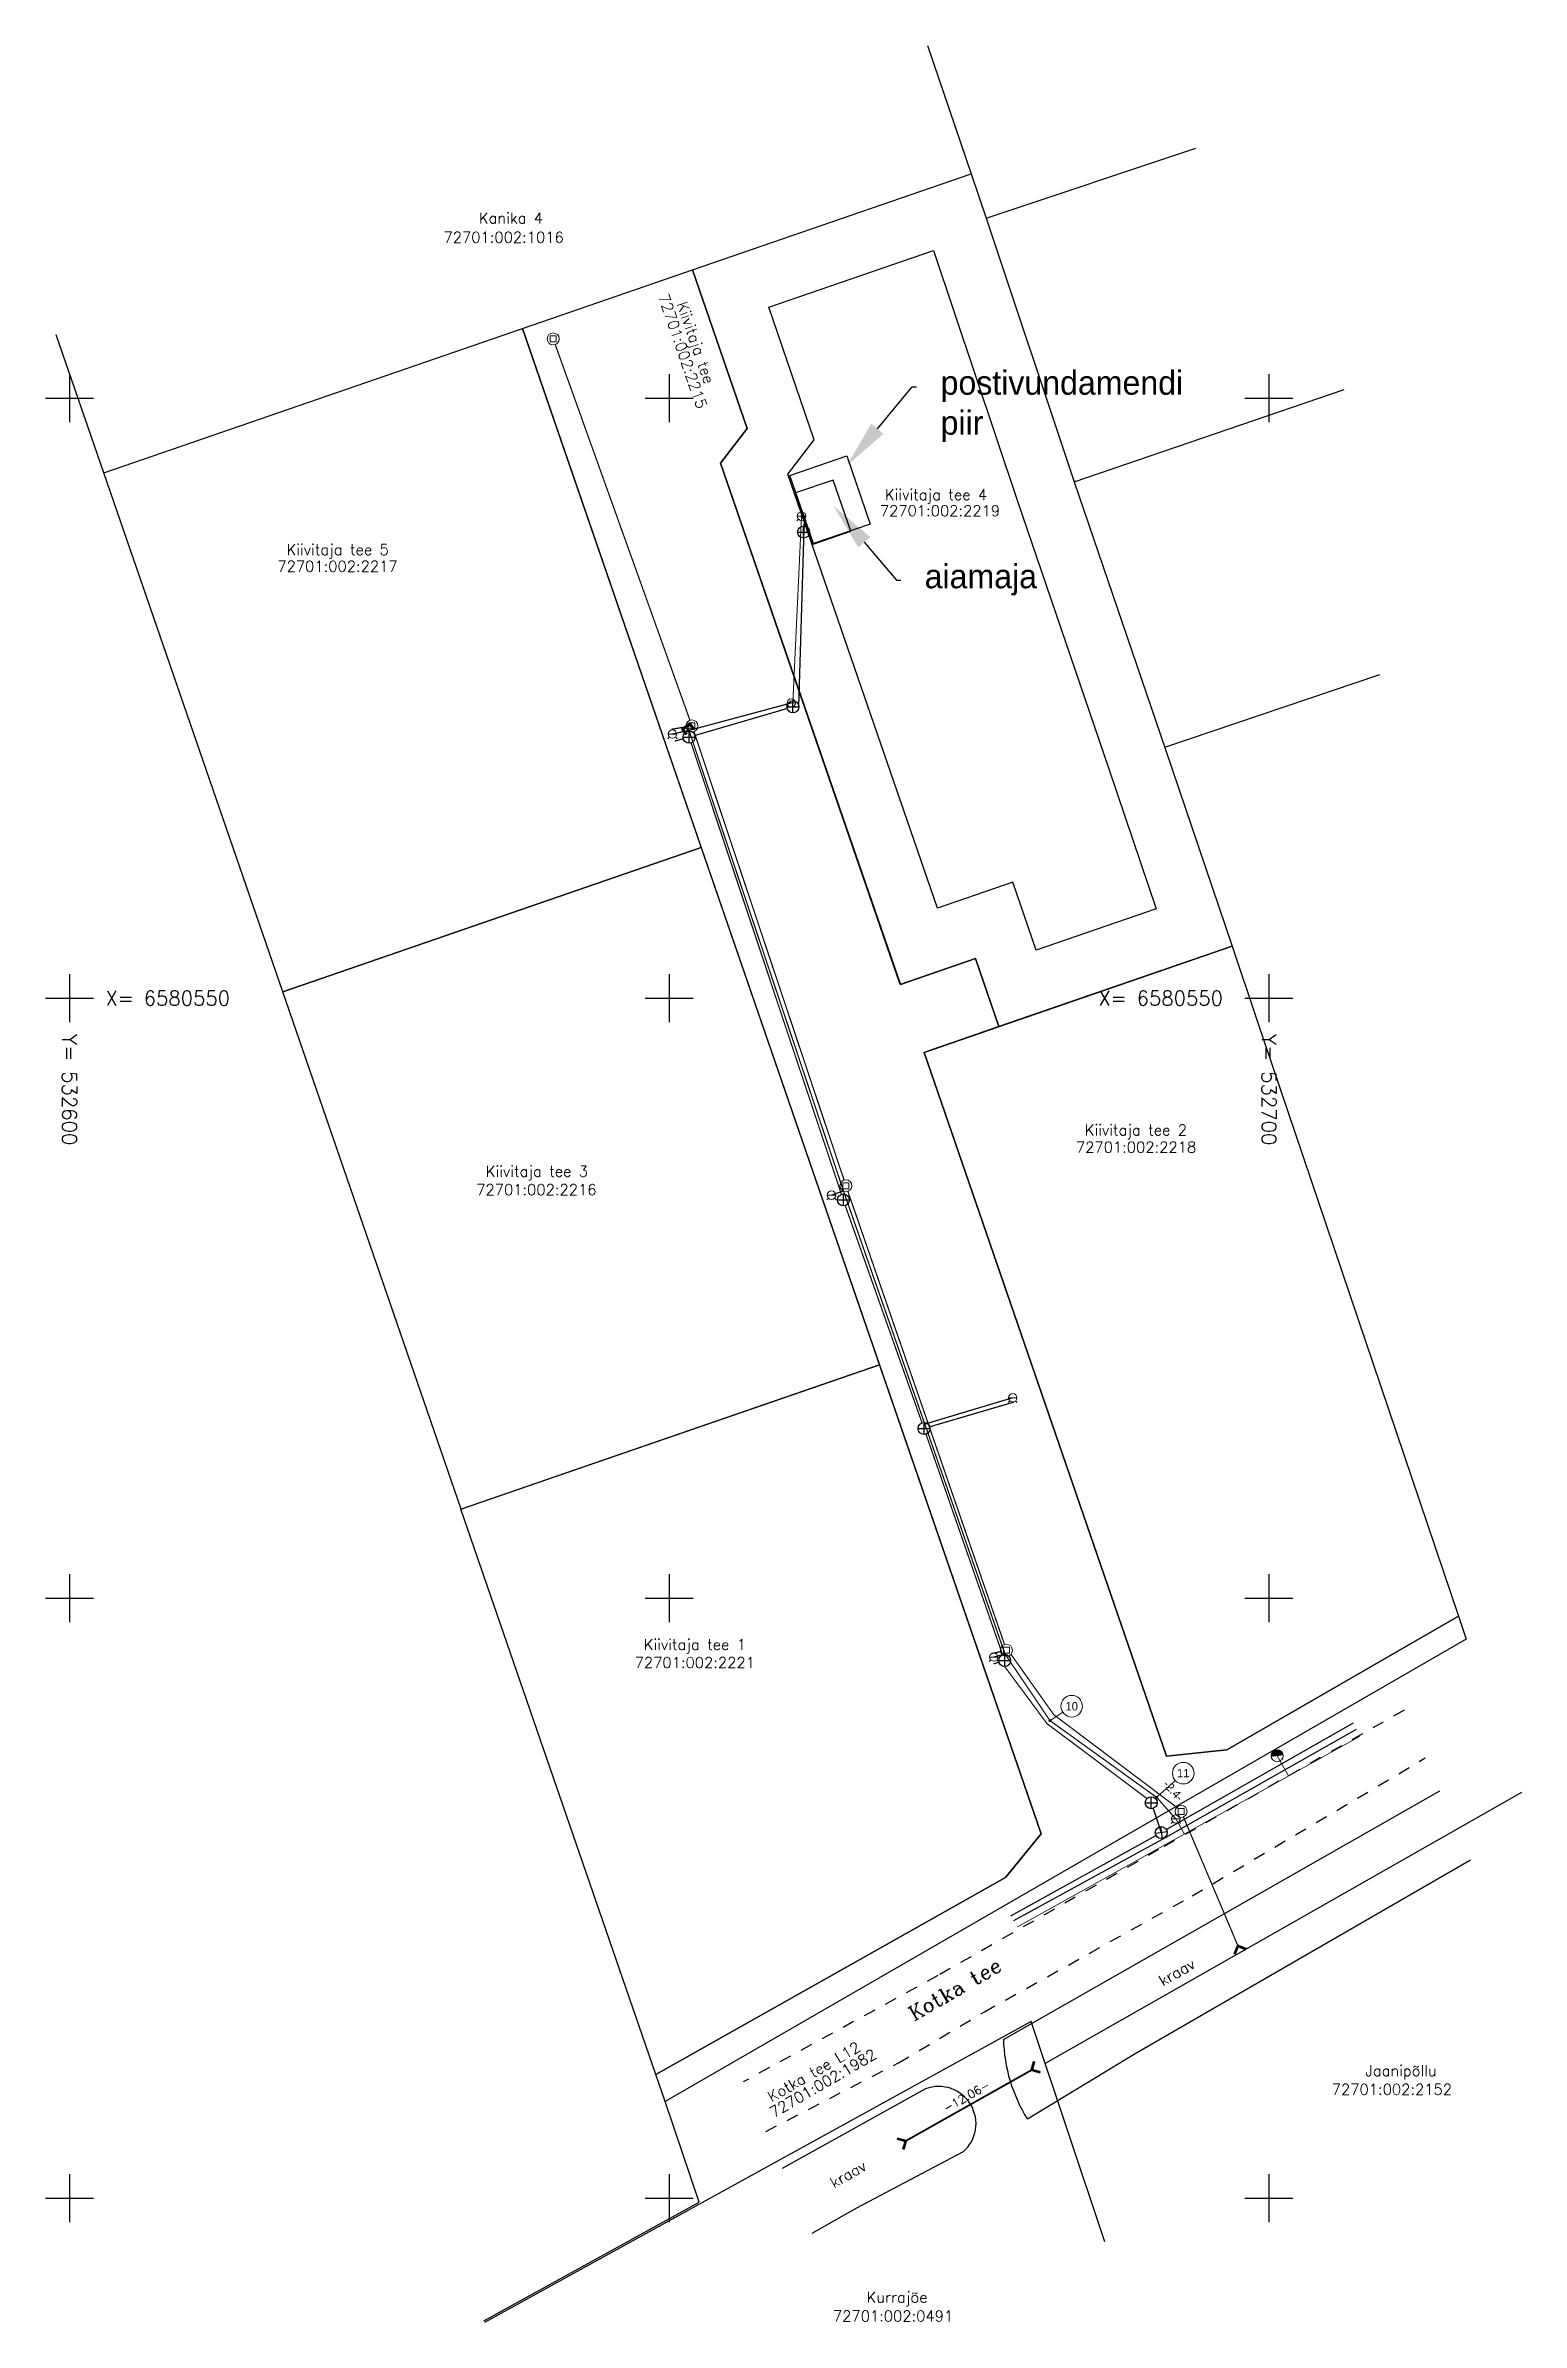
# Model space of a CAD drawing. Header units: metres. Extents: x 532598 to 532721, y 6580440 to 6580629.
import ezdxf
from ezdxf import colors
from ezdxf.entities.mleader import LeaderData, LeaderLine
from ezdxf.enums import TextEntityAlignment as Align
from ezdxf.math import Vec2, Vec3

# ---------------------------------------------------------------- set-up
doc = ezdxf.new("R2010")
doc.units = ezdxf.units.M
for name, pattern in [('KATASTRIPIIR', [0.02, 0.01, 0.01]), ('KRAAVIPERV', [0.02, 0.01, 0.01]), ('KRUUSKILL', [2, 1, -1]), ('TRUUP', [3.5, 2.5, -1])]:
    doc.linetypes.add(name, pattern=pattern)
for name, color, linetype, lineweight in [('ABIJOONIS', 7, 'Continuous', 0), ('DKAEV', 3, 'Continuous', 13), ('DTRASS', 3, 'Continuous', 13), ('VKAEV', 7, 'Continuous', 13), ('VTRASS', 5, 'Continuous', 13)]:
    doc.layers.add(name, color=color, linetype=linetype, lineweight=lineweight)
for name, color, linetype in [('joonside', 7, 'Continuous'), ('KKAEV', 7, 'Continuous'), ('KTRASS', 1, 'Continuous'), ('PIIR', 32, 'Continuous'), ('TEE', 122, 'Continuous'), ('TRUUP', 6, 'Continuous'), ('VEEKOGU', 5, 'Continuous'), ('vork', 15, 'Continuous')]:
    doc.layers.add(name, color=color, linetype=linetype)
doc.styles.add('romanc', font='romanc.shx')
doc.styles.add('romans', font='romans.shx')
doc.linetypes.add('-D-', pattern='A,10,-1.5,["D",romans,S=1.4,R=0,X=-0.7,Y=-0.7],-1.5,10,-3', length=26)
doc.linetypes.add('-K-', pattern='A,10,-1.5,["K",romans,S=1.4,R=0,X=-0.7,Y=-0.7],-1.5,10,-3', length=26)
doc.linetypes.add('-KS-', pattern='A,5,[139,mkm.shx,S=0.8,R=0,X=0,Y=0],5,-1.5,["K",romans,S=1.4,R=0,X=-0.7,Y=-0.7],-1.5,10,-3', length=26)
doc.linetypes.add('-V-', pattern='A,10,-1.5,["V",romans,S=1.4,R=0,X=-0.7,Y=-0.7],-1.5,10,-3', length=26)

# ---------------------------------------------------------------- blocks, each defined once
blk = doc.blocks.new('VKORIS')
at = {"color": 0, "linetype": 'Continuous'}
for p, q in [((0, 4), (0, -4)), ((-4, 0), (4, 0))]:
    blk.add_line(p, q, dxfattribs=at)
blk = doc.blocks.new('KAKAEV')
at = {"color": 0, "linetype": 'Continuous'}
for p, q in [((-1, 0), (1, 0)), ((0, -1), (0, 1))]:
    blk.add_line(p, q, dxfattribs=at)
blk.add_circle((0, 0), 1, dxfattribs=at)
blk = doc.blocks.new('THYDRK')
at = {"color": 0}
blk.add_line((-1, 0), (1, 0), dxfattribs=at)
at = {"color": 0, "const_width": 1}
blk.add_lwpolyline([(-0.5, 0, 1), (0.5, 0)], format="xyb", dxfattribs=at)
at = {"color": 0}
blk.add_circle((0, 0), 1, dxfattribs=at)
blk = doc.blocks.new('DRKAEV')
at = {"color": 0, "linetype": 'Continuous'}
for p, q in [((-0.5, -0.5), (-0.5, 0.5)), ((-0.5, 0.5), (0.5, 0.5)), ((0.5, 0.5), (0.5, -0.5)), ((0.5, -0.5), (-0.5, -0.5))]:
    blk.add_line(p, q, dxfattribs=at)
blk.add_circle((0, 0), 1, dxfattribs=at)
blk = doc.blocks.new('VESIIB')
at = {"color": 0, "linetype": 'Continuous'}
for p, q in [((-0.7, 0), (0.7, 0)), ((-0.49, -0.49), (-0.77, -0.77)), ((0.49, -0.49), (0.77, -0.77))]:
    blk.add_line(p, q, dxfattribs=at)
blk.add_circle((0, 0), 0.7, dxfattribs=at)
blk = doc.blocks.new('TORVAL')
at = {"color": 0, "linetype": 'Continuous', "lineweight": 0}
for p, q in [((-1.1, 0.9), (-0.9, 1.1)), ((-0.2, 0), (-1.1, 0.9)), ((-1.09, 0.89), (-0.79, 0.99)), ((-1.05, 0.85), (-0.75, 0.95)), ((-1.04, 0.96), (-0.83, 1.03)), ((-1.01, 0.81), (-0.71, 0.91)), ((0, 0), (-1, 1)), ((-1, -1), (0, 0)), ((-0.97, 0.77), (-0.67, 0.87)), ((-0.96, 1.04), (-0.87, 1.07)), ((-0.93, 0.73), (-0.63, 0.83)), ((0.2, 0), (-0.9, 1.1)), ((-0.9, -1.1), (0.2, 0)), ((-0.89, 0.69), (-0.59, 0.79)), ((-0.86, 0.65), (-0.55, 0.75)), ((-0.82, 0.61), (-0.51, 0.71)), ((-0.78, 0.57), (-0.47, 0.67)), ((-0.74, 0.54), (-0.43, 0.64)), ((-0.7, 0.5), (-0.39, 0.6)), ((-0.66, 0.46), (-0.35, 0.56)), ((-0.62, 0.42), (-0.31, 0.52)), ((-0.58, 0.38), (-0.28, 0.48)), ((-0.54, 0.34), (-0.24, 0.44)), ((-0.5, 0.3), (-0.2, 0.4)), ((-0.46, 0.26), (-0.16, 0.36)), ((-0.42, 0.22), (-0.12, 0.32)), ((-0.4, -0.2), (0.2, 0)), ((-0.38, 0.18), (-0.08, 0.28)), ((-0.34, 0.14), (-0.04, 0.24)), ((-0.32, -0.12), (0.16, 0.04)), ((-0.3, 0.1), (0, 0.2)), ((-0.26, 0.06), (0.04, 0.16)), ((-0.24, -0.04), (0.12, 0.08)), ((-0.22, 0.02), (0.08, 0.12)), ((-1.1, -0.9), (-0.2, 0)), ((-1.1, -0.9), (-0.5, -0.7)), ((-1.1, -0.9), (-0.9, -1.1)), ((-1.06, -0.94), (-0.58, -0.78)), ((-1.02, -0.82), (-0.42, -0.63)), ((-1.02, -0.98), (-0.66, -0.86)), ((-0.98, -1.02), (-0.74, -0.94)), ((-0.95, -0.75), (-0.35, -0.55)), ((-0.94, -1.06), (-0.82, -1.02)), ((-0.87, -0.67), (-0.27, -0.47)), ((-0.79, -0.59), (-0.19, -0.39)), ((-0.71, -0.51), (-0.11, -0.31)), ((-0.63, -0.43), (-0.03, -0.23)), ((-0.55, -0.35), (0.05, -0.15)), ((-0.47, -0.27), (0.13, -0.08))]:
    blk.add_line(p, q, dxfattribs=at)
blk = doc.blocks.new('PIMIK')
at = {"color": 0, "linetype": 'Continuous', "lineweight": 0}
for p, q in [((-0.15, 0.9), (1, 0.9)), ((-0.15, -0.9), (-0.15, 0.9)), ((-0.15, 0.32), (0.42, 0.9)), ((-0.15, 0.4), (0.35, 0.9)), ((-0.15, 0.47), (0.28, 0.9)), ((-0.15, 0.54), (0.21, 0.9)), ((-0.15, 0.61), (0.14, 0.9)), ((-0.15, 0.68), (0.07, 0.9)), ((-0.15, 0.75), (0, 0.9)), ((-0.15, 0.82), (-0.07, 0.9)), ((-0.15, 0.89), (-0.14, 0.9)), ((-0.15, 0.25), (0.15, 0.55)), ((-0.15, 0.18), (0.15, 0.48)), ((-0.15, 0.11), (0.15, 0.41)), ((-0.15, 0.04), (0.15, 0.34)), ((-0.15, -0.03), (0.15, 0.27)), ((-0.15, -0.1), (0.15, 0.2)), ((-0.15, -0.17), (0.15, 0.13)), ((-0.15, -0.24), (0.15, 0.06)), ((0, -0.75), (0, 0.75)), ((0, 0.75), (1, 0.75)), ((0.15, 0.6), (1, 0.6)), ((0.15, -0.6), (0.15, 0.6)), ((0.2, 0.6), (0.49, 0.9)), ((0.27, 0.6), (0.56, 0.9)), ((0.34, 0.6), (0.63, 0.9)), ((0.41, 0.6), (0.71, 0.9)), ((0.48, 0.6), (0.78, 0.9)), ((0.55, 0.6), (0.85, 0.9)), ((0.62, 0.6), (0.92, 0.9)), ((0.69, 0.6), (0.99, 0.9)), ((0.76, 0.6), (1, 0.84)), ((0.83, 0.6), (1, 0.77)), ((0.9, 0.6), (1, 0.7)), ((0.97, 0.6), (1, 0.63)), ((1, 0.6), (1, 0.9)), ((-0.15, -0.31), (0.15, -0.01)), ((-0.15, -0.38), (0.15, -0.08)), ((-0.15, -0.46), (0.15, -0.15)), ((-0.15, -0.53), (0.15, -0.23)), ((-0.15, -0.6), (0.15, -0.3)), ((-0.15, -0.67), (0.15, -0.37)), ((-0.15, -0.74), (0.15, -0.44)), ((-0.15, -0.81), (0.15, -0.51)), ((-0.15, -0.88), (0.15, -0.58)), ((1, -0.9), (-0.15, -0.9)), ((-0.1, -0.9), (0.2, -0.6)), ((-0.03, -0.9), (0.27, -0.6)), ((1, -0.75), (0, -0.75)), ((0.04, -0.9), (0.34, -0.6)), ((0.11, -0.9), (0.41, -0.6)), ((1, -0.6), (0.15, -0.6)), ((0.18, -0.9), (0.48, -0.6)), ((0.25, -0.9), (0.55, -0.6)), ((0.32, -0.9), (0.62, -0.6)), ((0.4, -0.9), (0.69, -0.6)), ((0.47, -0.9), (0.76, -0.6)), ((0.54, -0.9), (0.83, -0.6)), ((0.61, -0.9), (0.91, -0.6)), ((0.68, -0.9), (0.98, -0.6)), ((0.75, -0.9), (1, -0.65)), ((0.82, -0.9), (1, -0.72)), ((0.89, -0.9), (1, -0.79)), ((0.96, -0.9), (1, -0.86)), ((1, -0.9), (1, -0.6))]:
    blk.add_line(p, q, dxfattribs=at)

msp = doc.modelspace()

# ---------------------------------------------------------------- linework, layer by layer
for points in [[(532660.07, 6580593.56), (532664.8, 6580595.19), (532666.75, 6580589.51), (532662.03, 6580587.88)], [(532662.01, 6580587.84), (532665.15, 6580588.93), (532663.68, 6580593.18), (532660.54, 6580592.1)]]:
    msp.add_lwpolyline(points, close=True)
at = {"layer": 'ABIJOONIS', "color": 5}
for p, q in [((532681.83, 6580489.84), (532682.81, 6580490.49)), ((532690.72, 6580483.46), (532692.2, 6580484.8))]:
    msp.add_line(p, q, dxfattribs=at)
for centre, radius in [((532683.56, 6580490.99), 0.9), ((532681.75, 6580489.79), 0.1), ((532692.86, 6580485.41), 0.9), ((532690.65, 6580483.39), 0.1)]:
    msp.add_circle(centre, radius, dxfattribs=at)
at = {"layer": 'DTRASS', "linetype": '-D-', "const_width": 0.1}
for points in [[(532640.5, 6580604.47), (532651.73, 6580573.16)], [(532651.4, 6580572.61), (532650.19, 6580572.41)], [(532652.06, 6580572.22), (532664.58, 6580534.84)], [(532664.9, 6580533.89), (532677.96, 6580496.13)], [(532677.64, 6580495.55), (532676.92, 6580495.39)], [(532697.42, 6580471.02), (532692.87, 6580481.77)]]:
    msp.add_lwpolyline(points, dxfattribs=at)
at = {"layer": 'DTRASS', "linetype": '-D-', "const_width": 0.1, "flags": 128}
msp.add_lwpolyline([(532678.49, 6580495.32), (532682.07, 6580490.28), (532692.43, 6580482.48)], dxfattribs=at)
at = {"layer": 'KTRASS'}
msp.add_line((532660.82, 6580574.28), (532661.28, 6580589.97), dxfattribs=at)
at = {"layer": 'KTRASS', "linetype": '-K-', "const_width": 0.1}
for points in [[(532652.14, 6580571.89), (532659.84, 6580574.14)], [(532651.18, 6580571.62), (532650.46, 6580571.42)], [(532651.82, 6580571.28), (532664.36, 6580533.65)], [(532664.68, 6580532.71), (532671.08, 6580514.61)], [(532671.73, 6580514.28), (532678.75, 6580516.34)], [(532671.41, 6580513.67), (532677.8, 6580495.27)]]:
    msp.add_lwpolyline(points, dxfattribs=at)
at = {"layer": 'KTRASS', "linetype": '-K-', "const_width": 0.1, "flags": 128}
for points in [[(532677.49, 6580494.66), (532677.04, 6580494.52)], [(532677.97, 6580494.3), (532681.5, 6580489.54), (532689.83, 6580483.3)]]:
    msp.add_lwpolyline(points, dxfattribs=at)
at = {"layer": 'KTRASS', "color": 3, "linetype": '-KS-', "flags": 128}
msp.add_lwpolyline([(532707.27, 6580489.04), (532691.36, 6580480.01), (532678.71, 6580473.11)], dxfattribs=at)
at = {"layer": 'KTRASS', "color": 3, "linetype": '-K-'}
for points in [[(532707.02, 6580489.57), (532691.47, 6580480.71)], [(532690.35, 6580482.48), (532691.03, 6580480.46)], [(532690.59, 6580480.22), (532678.47, 6580473.5)]]:
    msp.add_lwpolyline(points, dxfattribs=at)
at = {"layer": 'PIIR', "linetype": 'KATASTRIPIIR'}
msp.add_line((532671.53, 6580629.39), (532675.17, 6580618.7), dxfattribs=at)
at = {"layer": 'PIIR'}
for p, q in [((532676.42, 6580614.99), (532693.9, 6580620.84)), ((532683.77, 6580593.02), (532706.28, 6580600.71)), ((532691.33, 6580570.91), (532709.24, 6580576.96))]:
    msp.add_line(p, q, dxfattribs=at)
at = {"layer": 'PIIR', "linetype": 'KATASTRIPIIR'}
for points in [[(532651.94, 6580610.69), (532675.17, 6580618.69), (532676.42, 6580614.99), (532683.77, 6580593.02), (532691.39, 6580570.72), (532696.93, 6580554.34), (532677.48, 6580547.63), (532675.54, 6580553.3), (532669.27, 6580551.14), (532654.29, 6580594.58), (532656.5, 6580597.46)], [(532658.3, 6580607.59), (532672.04, 6580612.32), (532679.04, 6580591.42), (532686.66, 6580569.11), (532690.6, 6580557.45), (532680.59, 6580553.99), (532678.64, 6580559.66), (532672.37, 6580557.5), (532659.89, 6580593.66), (532662.1, 6580596.54)], [(532637.76, 6580605.81), (532652.66, 6580562.56), (532617.78, 6580550.54), (532602.87, 6580593.78), (532637.76, 6580605.81), (532637.76, 6580605.81)], [(532617.78, 6580550.54), (532652.66, 6580562.56), (532667.53, 6580519.44), (532632.65, 6580507.41)], [(532671.25, 6580545.48), (532696.93, 6580554.34), (532698.98, 6580548.27), (532715.8, 6580498.51), (532696.48, 6580487.37), (532691.47, 6580486.82)], [(532632.64, 6580507.41), (532667.53, 6580519.44), (532681, 6580480.37), (532678.04, 6580476.73), (532648.89, 6580460.3)]]:
    msp.add_lwpolyline(points, close=True, dxfattribs=at)
for points in [[(532637.76, 6580605.81), (532651.94, 6580610.69), (532656.5, 6580597.46), (532654.29, 6580594.58), (532669.29, 6580551.15), (532675.53, 6580553.31), (532677.48, 6580547.63), (532671.25, 6580545.48), (532691.47, 6580486.82), (532696.48, 6580487.37), (532715.8, 6580498.51), (532716.45, 6580496.58), (532649.66, 6580458.06), (532648.89, 6580460.3), (532678.04, 6580476.73), (532681, 6580480.37), (532637.76, 6580605.8)], [(532602.87, 6580593.78), (532598.89, 6580605.29)], [(532671.81, 6580545.68), (532677.48, 6580547.63), (532675.54, 6580553.3), (532669.29, 6580551.15)], [(532721.06, 6580483.8), (532681.35, 6580461.21)], [(532686.33, 6580446.36), (532680.17, 6580464.73), (532634.59, 6580439.64)], [(532634.54, 6580439.76), (532652.51, 6580449.66), (532649.66, 6580458.06)]]:
    msp.add_lwpolyline(points, dxfattribs=at)
at = {"layer": 'PIIR', "linetype": 'Continuous'}
for p in [(532675.17, 6580618.7), (532602.87, 6580593.78), (532683.84, 6580593.07), (532625.02, 6580529.54), (532649.66, 6580458.06)]:
    msp.add_point(p, dxfattribs=at)
at = {"layer": 'TEE', "color": 8, "linetype": 'KRUUSKILL'}
for points in [[(532711.27, 6580490.66), (532690.8, 6580479.04), (532672.4, 6580468.54), (532656.18, 6580459.69)], [(532658.05, 6580455.55), (532669.11, 6580461.27), (532676.29, 6580465.53), (532693.61, 6580475.18), (532713.04, 6580486.68)]]:
    msp.add_lwpolyline(points, dxfattribs=at)
at = {"layer": 'TRUUP', "linetype": 'TRUUP', "const_width": 0.15}
msp.add_lwpolyline([(532669.72, 6580454.76), (532680.23, 6580460.68)], dxfattribs=at)
at = {"layer": 'VEEKOGU', "color": 8, "linetype": 'KRAAVIPERV'}
for points in [[(532677.86, 6580463.23), (532714.25, 6580483.94)], [(532679.86, 6580456.61), (532688.85, 6580462.06), (532716.8, 6580478.2)], [(532671.38, 6580459.1), (532659.43, 6580452.48)], [(532674.51, 6580453.85), (532665.63, 6580449.15), (532661.88, 6580447.04)]]:
    msp.add_lwpolyline(points, dxfattribs=at)
for centre, radius, start, end in [((532691.07, 6580463.59), 13.21, 181.575, 211.9314), ((532672.48, 6580456.2), 3.1, 310.725, 110.7651)]:
    msp.add_arc(centre, radius, start, end, dxfattribs=at)
at = {"layer": 'VTRASS'}
msp.add_line((532660.32, 6580574.6), (532661.05, 6580590.72), dxfattribs=at)
at = {"layer": 'VTRASS', "linetype": '-V-', "const_width": 0.1}
for points in [[(532660.18, 6580574.6), (532651.65, 6580572.31)], [(532650.27, 6580572.01), (532651.65, 6580572.31)], [(532663.53, 6580533.58), (532664.53, 6580533.94)], [(532677.06, 6580495.09), (532678, 6580495.34)]]:
    msp.add_lwpolyline(points, dxfattribs=at)
at = {"layer": 'VTRASS', "linetype": '-V-', "const_width": 0.1, "flags": 128}
for points in [[(532651.65, 6580572.31), (532651.42, 6580572.63)], [(532651.42, 6580572.63), (532651.65, 6580572.31), (532664.53, 6580533.94), (532678, 6580495.34), (532681.75, 6580489.79), (532690.65, 6580483.39), (532692.24, 6580481.6)], [(532671.31, 6580514.5), (532678.64, 6580516.7)]]:
    msp.add_lwpolyline(points, dxfattribs=at)
at = {"layer": 'VTRASS', "color": 3, "linetype": '-V-'}
for points in [[(532679.03, 6580472.6), (532692.93, 6580480.32), (532707.55, 6580488.47)], [(532700.69, 6580486.87), (532701.64, 6580485.18)], [(532692.24, 6580481.6), (532692.95, 6580480.33)]]:
    msp.add_lwpolyline(points, dxfattribs=at)

# ---------------------------------------------------------------- block references
at = {"layer": 'DKAEV', "xscale": 0.5, "yscale": 0.5, "zscale": 0.5}
for p in [(532640.33, 6580604.94), (532651.9, 6580572.69), (532664.74, 6580534.37), (532678.12, 6580495.66), (532692.68, 6580482.23)]:
    msp.add_blockref('DRKAEV', p, dxfattribs=at)
at = {"layer": 'DTRASS', "linetype": '-D-', "xscale": 0.500000000149841, "yscale": 0.5, "zscale": 0.5, "rotation": 112.5022873375557}
msp.add_blockref('TORVAL', (532697.42, 6580471.02), dxfattribs=at)
at = {"layer": 'KKAEV', "color": 1, "xscale": 0.5, "yscale": 0.5, "zscale": 0.5}
for p in [(532661.21, 6580588.84), (532660.32, 6580574.28), (532651.66, 6580571.75), (532664.52, 6580533.18), (532671.25, 6580514.14), (532677.97, 6580494.8)]:
    msp.add_blockref('KAKAEV', p, dxfattribs=at)
at = {"layer": 'KKAEV', "color": 3, "xscale": 0.5, "yscale": 0.5, "zscale": 0.5}
msp.add_blockref('KAKAEV', (532690.19, 6580482.95), dxfattribs=at)
at = {"layer": 'KKAEV', "color": 3, "xscale": 0.500000000017176, "yscale": 0.5, "zscale": 0.500000000017176, "rotation": 187.3781999862128}
msp.add_blockref('KAKAEV', (532691.03, 6580480.46), dxfattribs=at)
at = {"layer": 'TRUUP', "yscale": 0.5, "zscale": 0.5}
for p, xscale, rotation in [((532680.23, 6580460.68), 0.4999999999409619, 209.5513959895731), ((532669.72, 6580454.76), 0.4999999998256968, 29.36794815402331)]:
    msp.add_blockref('TORVAL', p, dxfattribs=dict(at, xscale=xscale, rotation=rotation))
at = {"layer": 'VKAEV', "color": 5, "xscale": 0.5, "yscale": 0.5, "zscale": 0.5}
for p in [(532661.03, 6580590.16), (532660.18, 6580574.6), (532650.27, 6580572.01), (532663.53, 6580533.58), (532678.64, 6580516.7), (532677.06, 6580495.09)]:
    msp.add_blockref('VESIIB', p, dxfattribs=at)
at = {"layer": 'VKAEV', "color": 3, "xscale": 0.500000000017176, "yscale": 0.5, "zscale": 0.500000000017176, "rotation": 187.3781999862128}
msp.add_blockref('THYDRK', (532700.69, 6580486.87), dxfattribs=at)
at = {"layer": 'VKAEV', "color": 3, "xscale": 0.5, "yscale": 0.5, "zscale": 0.5}
msp.add_blockref('VESIIB', (532692.24, 6580481.6), dxfattribs=at)
at = {"layer": 'vork', "linetype": 'Continuous', "xscale": 0.5, "yscale": 0.5, "zscale": 0.5}
for p in [(532600, 6580600), (532650, 6580600), (532700, 6580600), (532600, 6580550), (532650, 6580550), (532700, 6580550), (532600, 6580500), (532650, 6580500), (532700, 6580500), (532600, 6580450), (532650, 6580450), (532700, 6580450)]:
    msp.add_blockref('VKORIS', p, dxfattribs=at)
at = {"layer": 'VTRASS', "xscale": 0.4999999997156908, "yscale": 0.5, "zscale": 0.5, "rotation": 307.7617255350906}
msp.add_blockref('PIMIK', (532651.42, 6580572.63), dxfattribs=at)

# ---------------------------------------------------------------- texts
at = {"layer": 'ABIJOONIS', "color": 5}
for s, p in [('10', (532683.56, 6580490.99)), ('11', (532692.86, 6580485.41))]:
    msp.add_text(s, height=0.7, dxfattribs=at).set_placement(p, align=Align.MIDDLE_CENTER)
at = {"layer": 'joonside', "color": 5}
msp.add_text('-2.4-', height=0.7, rotation=311.6944, dxfattribs=at).set_placement((532692.04, 6580483.96), align=Align.MIDDLE_CENTER)
at = {"layer": 'PIIR', "linetype": 'KATASTRIPIIR', "style": 'romans'}
for s, p in [('Kanika 4', (532634.13, 6580614.56)), ('72701:002:1016', (532631.18, 6580612.96)), ('72701:002:2219', (532667.56, 6580590.17)), ('Kiivitaja tee 4', (532667.99, 6580591.51)), ('Kiivitaja tee 5', (532618.1, 6580586.93)), ('72701:002:2217', (532617.33, 6580585.54)), ('72701:002:2218', (532683.91, 6580537.13)), ('Kiivitaja tee 2', (532684.65, 6580538.56)), ('Kiivitaja tee 3', (532634.71, 6580535.12)), ('72701:002:2216', (532633.91, 6580533.59)), ('Kiivitaja tee 1', (532647.88, 6580495.68)), ('72701:002:2221', (532647.12, 6580494.18)), ('Jaanipõllu', (532708.05, 6580460.17)), ('72701:002:2152', (532705.24, 6580458.61)), ('Kurrajõe', (532666.45, 6580441.29)), ('72701:002:0491', (532663.65, 6580439.72))]:
    msp.add_text(s, height=0.9, dxfattribs=at).set_placement(p)
for s, rotation, p in [('72701:002:2215', 289.0218, (532649.07, 6580608.52)), ('Kiivitaja tee', 289.0218, (532650.62, 6580607.86)), ('Kotka tee L12', 30.2241, (532658.54, 6580457.96)), ('72701:002:1982', 30.2241, (532658.71, 6580456.66))]:
    msp.add_text(s, height=0.9, rotation=rotation, dxfattribs=at).set_placement(p)
at = {"layer": 'TEE', "color": 8, "linetype": 'KRUUSKILL', "style": 'romanc'}
msp.add_text('Kotka tee ', height=1.2, rotation=29.9181, dxfattribs=at).set_placement((532674.19, 6580467.61), align=Align.MIDDLE)
at = {"layer": 'TRUUP', "linetype": 'TRUUP', "style": 'romans'}
msp.add_text('-12.06-', height=0.7, rotation=29.3761, dxfattribs=at).set_placement((532674.79, 6580458.47), align=Align.MIDDLE_CENTER)
at = {"layer": 'VEEKOGU', "color": 8, "linetype": 'KRAAVIPERV', "style": 'romanc'}
for p in [(532692.33, 6580468.83), (532664.92, 6580452)]:
    msp.add_text('kraav', height=0.9, rotation=29.9181, dxfattribs=at).set_placement(p, align=Align.MIDDLE)
at = {"layer": 'vork', "style": 'romans'}
for p in [(532603, 6580550), (532685.78, 6580550)]:
    msp.add_text('X= 6580550', height=1.2, dxfattribs=at).set_placement(p, align=Align.MIDDLE_LEFT)
for s, p in [('Y= 532600', (532600, 6580547)), ('Y= 532700', (532700, 6580547))]:
    msp.add_text(s, height=1.2, rotation=270, dxfattribs=at).set_placement(p, align=Align.MIDDLE_LEFT)

# ---------------------------------------------------------------- leaders
ml = msp.add_multileader_mtext('Standard')
ml.set_content('postivundamendi \\Ppiir', color=256)
ml.set_leader_properties()
ml.build(insert=Vec2(0, 0))
ml.multileader.update_dxf_attribs({"text_right_attachment_type": 6, "dogleg_length": 0.36})
ctx = ml.context
ctx.base_point, ctx.char_height, ctx.plane_origin = Vec3(532670.63, 6580600.96), 2, Vec3(532664.8, 6580594.37)
ctx.right_attachment = 6
notes = []
notes.append((ctx, [(0, (1, 1, 0), (532670.27, 6580600.96), (1, 0), 0.36, [(0, [(532664.8, 6580594.37)], 0, [])])]))
ctx.mtext.insert, ctx.mtext.flow_direction = Vec3(532672.63, 6580602.29), 5
ml = msp.add_multileader_mtext('Standard')
ml.set_content('aiamaja', color=256)
ml.set_leader_properties()
ml.build(insert=Vec2(0, 0))
ml.multileader.update_dxf_attribs({"text_right_attachment_type": 6, "dogleg_length": 0.36})
ctx = ml.context
ctx.base_point, ctx.char_height, ctx.plane_origin = Vec3(532669.3, 6580584.83), 2, Vec3(532663.68, 6580591.05)
ctx.right_attachment = 6
notes.append((ctx, [(0, (1, 1, 0), (532668.94, 6580584.83), (1, 0), 0.36, [(0, [(532663.68, 6580591.05)], 0, [])])]))
ctx.mtext.insert, ctx.mtext.flow_direction = Vec3(532671.3, 6580586.16), 5
for ctx, leaders in notes:
    for number, flags, end, landing, length, lines in leaders:
        leader = LeaderData()
        leader.index, (leader.has_last_leader_line, leader.has_dogleg_vector, leader.attachment_direction) = number, flags
        leader.last_leader_point, leader.dogleg_vector, leader.dogleg_length = Vec3(end), Vec3(landing), length
        for number, points, colour, breaks in lines:
            line = LeaderLine()
            line.index, line.vertices, line.color, line.breaks = number, Vec3.list(points), colors.encode_raw_color(colour), breaks
            leader.lines.append(line)
        ctx.leaders.append(leader)

doc.saveas('drawing.dxf')
